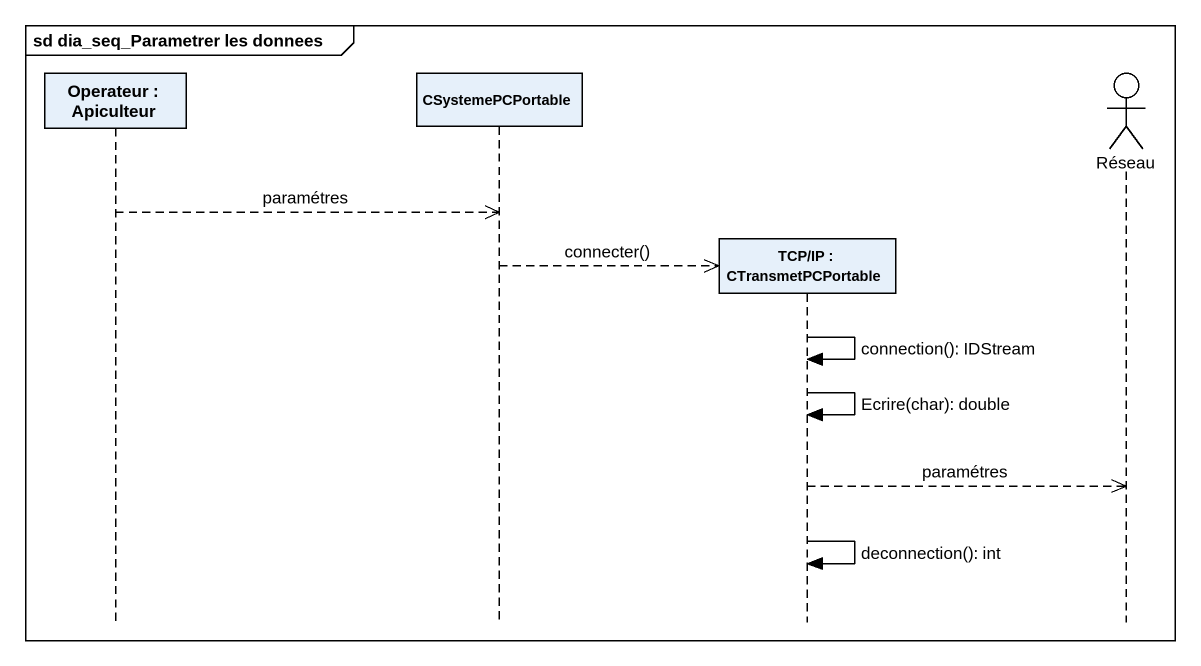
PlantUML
@startuml
mainframe sd dia_seq_Parametrer les donnees
hide footbox
participant "Operateur : Apiculteur" as Operateur
participant CSystemePCPortable
participant "TCP/IP : CTransmetPCPortable" as TCP_IP
actor Réseau

Operateur -->> CSystemePCPortable : paramétres
CSystemePCPortable -->> TCP_IP ** : connecter()
TCP_IP -> TCP_IP : connection(): IDStream
TCP_IP -> TCP_IP : Ecrire(char): double
TCP_IP -->> Réseau : paramétres
TCP_IP -> TCP_IP : deconnection(): int
@enduml
